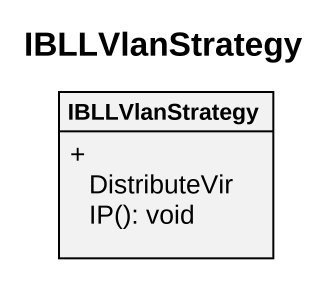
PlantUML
@startuml
title IBLLVlanStrategy
hide circle
hide empty members
skinparam classAttributeIconSize 0
class IBLLVlanStrategy {
  + DistributeVirIP(): void
}
@enduml
